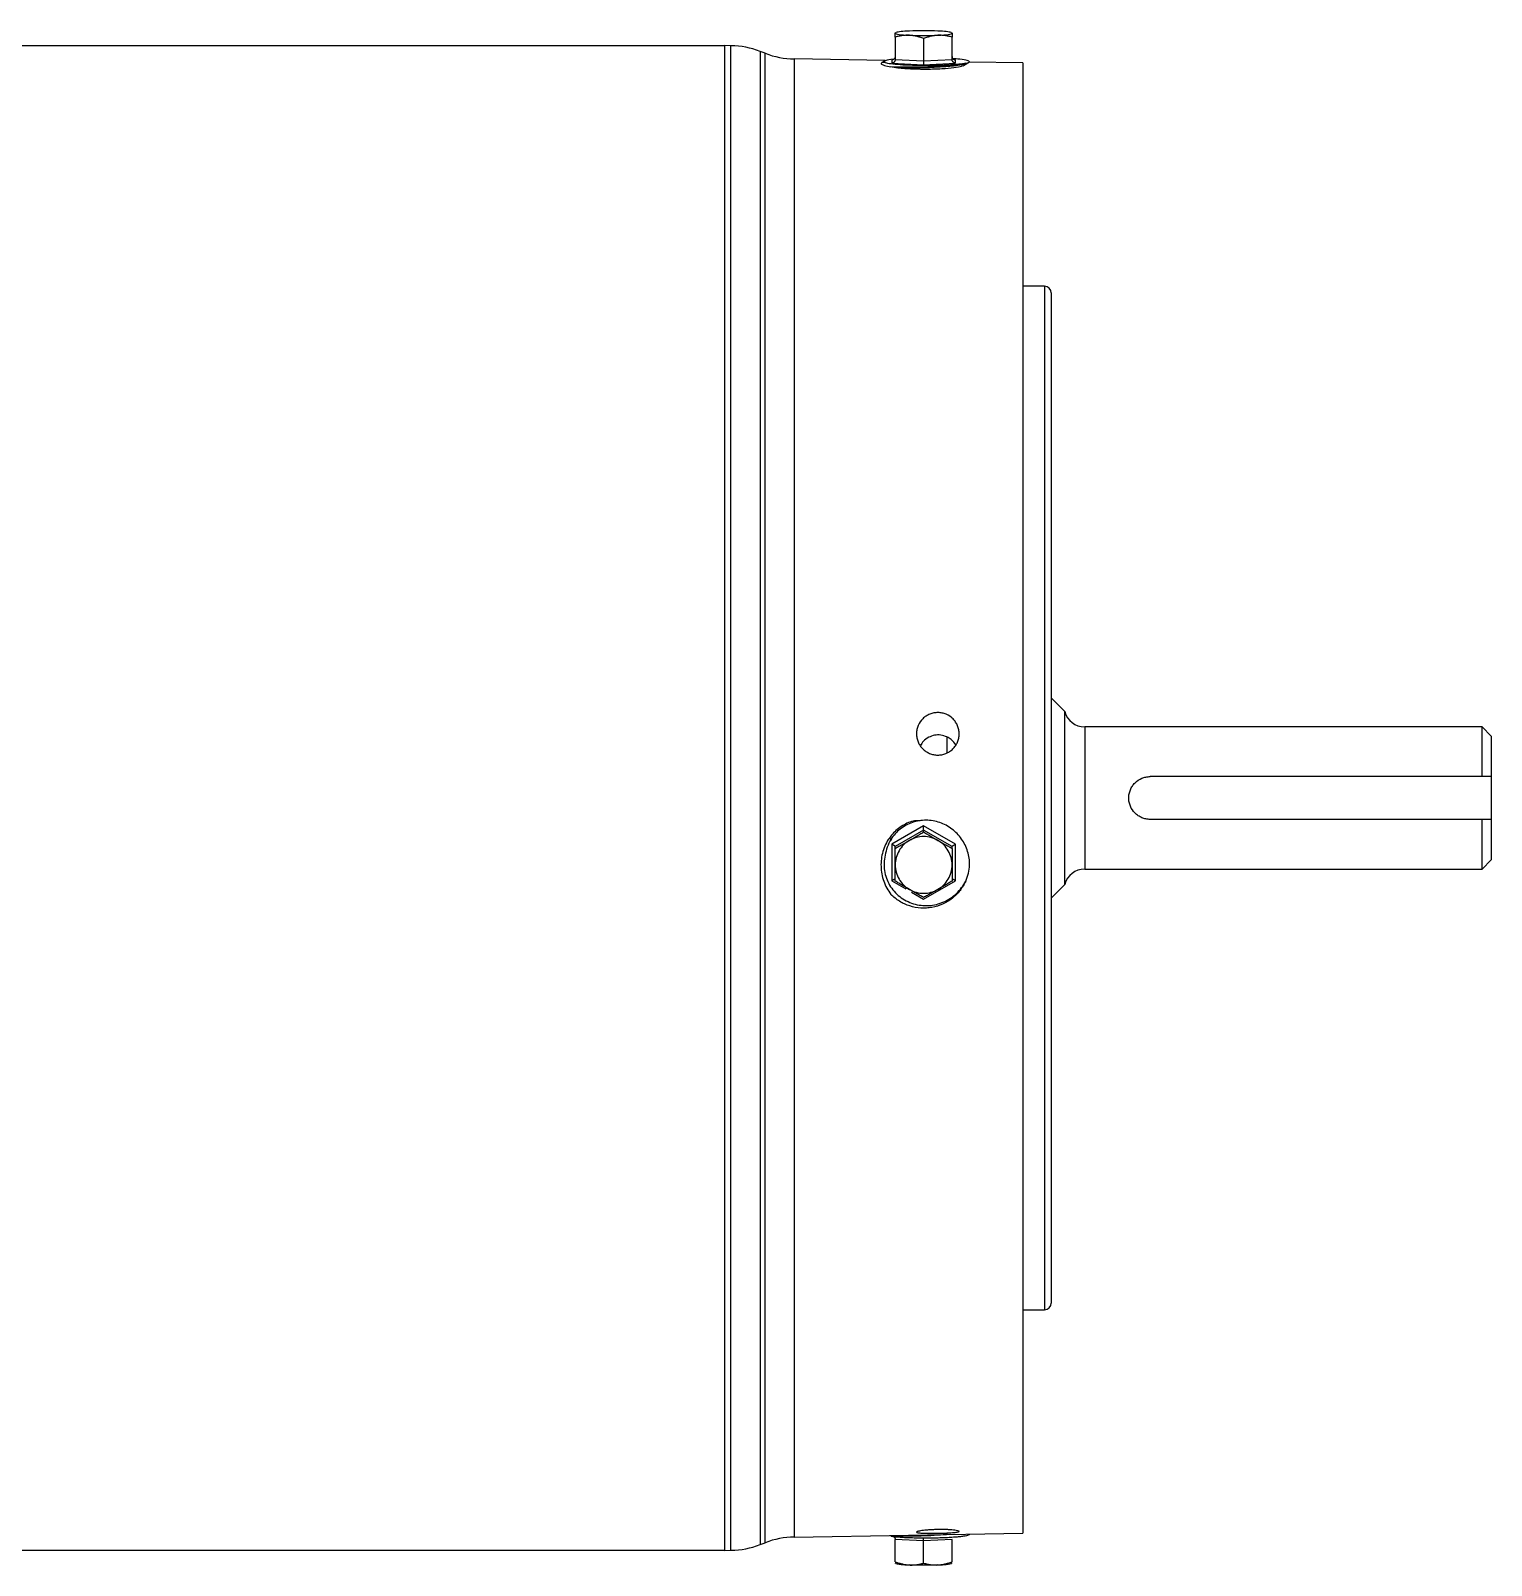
# Paper-space layout '_Top' of a CAD drawing. Header units: inches. Extents: x -5.4 to 7.4, y -5.9 to 3.5.
# Drawn here: x 1.01 to 7.43, y -3.37 to 3.37 of the extents above; entities that cross this region are included whole.
import ezdxf

# ---------------------------------------------------------------- set-up
doc = ezdxf.new("R2010")
doc.units = ezdxf.units.IN
doc.header["$MEASUREMENT"] = 0

psp = doc.layouts.new('_Top')

# ---------------------------------------------------------------- linework, layer by layer
at = {"color": 7, "linetype": 'Continuous', "lineweight": 25}
for p, q in [((4.0625, 3.306), (-4.0625, 3.306)), ((4.0904, 3.3071), (4.0625, 3.3076)), ((4.0625, 3.3076), (4.0625, -3.3076)), ((4.8147, 3.3642), (4.8116, 3.3625)), ((4.8125, 3.3622), (4.815, 3.3638)), ((4.8125, 3.3447), (4.8125, 3.2463)), ((4.9375, 3.3385), (4.9375, 3.24)), ((5.06, 3.3638), (5.0625, 3.3622)), ((5.0634, 3.3625), (5.0603, 3.3642)), ((5.0625, 3.2463), (5.0625, 3.3447)), ((4.2408, 3.2736), (4.2182, 3.2823)), ((4.7677, 3.2418), (4.3686, 3.2488)), ((4.7673, 3.2399), (4.7544, 3.2325)), ((4.8071, 3.248), (4.794, 3.2465)), ((4.7975, 3.2447), (4.7975, 3.2306)), ((4.8125, 3.2463), (4.9375, 3.24)), ((4.9375, 3.24), (5.0625, 3.2463)), ((5.0775, 3.2306), (5.0775, 3.2447)), ((4.7975, 3.2306), (4.9375, 3.2235)), ((4.9375, 3.2235), (5.0775, 3.2306)), ((5.3735, 3.2312), (5.1379, 3.2353)), ((5.3735, 3.2312), (5.3735, -3.2312)), ((5.4685, 2.25), (5.3735, 2.25)), ((5.4985, 2.22), (5.4985, -2.22)), ((5.5583, 0.38), (5.4985, 0.4398)), ((5.5583, -0.38), (5.5583, 0.38)), ((7.3933, 0.3124), (5.6455, 0.3124)), ((7.4333, 0.2724), (7.3933, 0.3124)), ((7.3933, 0.094), (7.3933, 0.3124)), ((7.4333, 0.2724), (7.4333, -0.2724)), ((5.0415, 0.2001), (5.0415, 0.2692)), ((7.3933, 0.094), (5.9333, 0.094)), ((4.9375, -0.1222), (4.7975, -0.2027)), ((5.0775, -0.2027), (4.9375, -0.1222)), ((7.3933, -0.094), (5.9333, -0.094)), ((7.3933, -0.3124), (7.3933, -0.094)), ((4.7868, -0.1759), (4.7977, -0.1842)), ((4.9375, -0.1408), (4.8125, -0.2127)), ((5.0625, -0.2127), (4.9375, -0.1408)), ((4.9375, -0.1494), (4.9375, -0.1408)), ((4.7975, -0.2027), (4.7975, -0.3638)), ((4.8125, -0.2213), (4.8125, -0.2127)), ((5.0625, -0.2213), (5.0625, -0.2127)), ((5.0775, -0.3638), (5.0775, -0.2027)), ((5.6455, -0.3124), (7.3933, -0.3124)), ((7.3933, -0.3124), (7.4333, -0.2724)), ((4.9375, -0.4443), (5.0775, -0.3638)), ((5.4985, -0.4398), (5.5583, -0.38)), ((5.3735, -2.25), (5.4685, -2.25)), ((4.3686, -3.2488), (5.3735, -3.2312)), ((4.2182, -3.2823), (4.2408, -3.2736)), ((4.7977, -3.2437), (4.794, -3.2465)), ((4.9375, -3.2652), (4.8125, -3.2589)), ((4.8125, -3.3573), (4.8125, -3.2589)), ((5.0625, -3.2589), (4.9375, -3.2652)), ((4.9375, -3.3636), (4.9375, -3.2652)), ((5.0625, -3.3573), (5.0625, -3.2589)), ((-1.0925, -3.306), (4.0625, -3.306)), ((4.0625, -3.3076), (4.0904, -3.3071)), ((4.8116, -3.3625), (4.8147, -3.3642)), ((5.0603, -3.3642), (5.0634, -3.3625))]:
    psp.add_line(p, q, dxfattribs=at)
at = {"color": 8, "linetype": 'Continuous', "lineweight": 25}
for p, q in [((4.0904, -3.3071), (4.0904, 3.3071)), ((4.2182, 3.2823), (4.2182, -3.2823)), ((4.2408, -3.2736), (4.2408, 3.2736)), ((4.3686, 3.2488), (4.3686, -3.2488)), ((5.4685, 2.25), (5.4685, -2.25)), ((5.6455, 0.3124), (5.6455, -0.3124)), ((4.7975, -0.3638), (4.8599, -0.3997)), ((4.8844, -0.4137), (4.9375, -0.4443))]:
    psp.add_line(p, q, dxfattribs=at)
at = {"color": 7, "linetype": 'Continuous', "lineweight": 25}
for centre, radius, start, end in [((4.0838, 2.9322), 0.375, 69, 89), ((4.3752, 3.6237), 0.375, 249, 269), ((5.4685, 2.22), 0.03, 360, 90), ((5.6455, 0.4024), 0.09, 194.39534, 270), ((5.6455, -0.4024), 0.09, 90, 165.60466), ((5.4685, -2.22), 0.03, 270, 0), ((4.0838, -2.9322), 0.375, 271, 291), ((4.3752, -3.6237), 0.375, 91, 111)]:
    psp.add_arc(centre, radius, start, end, dxfattribs=at)
for points, knots in [([(4.8125, 3.3622), (4.8125, 3.3603), (4.8183, 3.3584), (4.8402, 3.3551), (4.8561, 3.3537), (4.875, 3.3527)], [0, 0, 0, 0, 0.5, 0.5, 1, 1, 1, 1]), ([(4.8125, 3.3447), (4.8125, 3.3459), (4.8125, 3.3482), (4.8125, 3.3512), (4.8125, 3.3539), (4.8125, 3.3571), (4.8125, 3.3602), (4.8125, 3.3615), (4.8125, 3.3622)], [0, 0, 0, 0, 0.1349157, 0.2654853, 0.3918269, 0.5140709, 0.7600707, 1, 1, 1, 1]), ([(4.875, 3.3527), (4.8725, 3.3528), (4.8674, 3.353), (4.8598, 3.3528), (4.8521, 3.3523), (4.8417, 3.3512), (4.8284, 3.3489), (4.8179, 3.3462), (4.8125, 3.3447)], [0, 0, 0, 0, 0.119164, 0.239723, 0.361866, 0.485774, 0.734265, 1, 1, 1, 1]), ([(4.875, 3.3716), (4.8608, 3.3709), (4.8483, 3.3699), (4.8284, 3.3677), (4.821, 3.3664), (4.8168, 3.365)], [0, 0, 0, 0, 0.5, 0.5, 1, 1, 1, 1]), ([(5, 3.3716), (4.9811, 3.3725), (4.9593, 3.3731), (4.9157, 3.3731), (4.8939, 3.3725), (4.875, 3.3716)], [0, 0, 0, 0, 0.5, 0.5, 1, 1, 1, 1]), ([(4.9375, 3.3385), (4.9347, 3.3395), (4.9293, 3.3415), (4.9213, 3.3441), (4.9134, 3.3464), (4.9031, 3.349), (4.8903, 3.3515), (4.8801, 3.3523), (4.875, 3.3527)], [0, 0, 0, 0, 0.135068, 0.265787, 0.392274, 0.514662, 0.760355, 1, 1, 1, 1]), ([(4.875, 3.3527), (4.8939, 3.3518), (4.9157, 3.3513), (4.9593, 3.3513), (4.9811, 3.3518), (5, 3.3527)], [0, 0, 0, 0, 0.5, 0.5, 1, 1, 1, 1]), ([(5, 3.3527), (4.9975, 3.3526), (4.9924, 3.3522), (4.9848, 3.3513), (4.9771, 3.35), (4.9667, 3.3478), (4.9534, 3.3442), (4.9429, 3.3404), (4.9375, 3.3385)], [0, 0, 0, 0, 0.119134, 0.2396613, 0.3617706, 0.4856436, 0.7342133, 1, 1, 1, 1]), ([(5.0582, 3.365), (5.054, 3.3664), (5.0466, 3.3677), (5.0267, 3.3699), (5.0142, 3.3709), (5, 3.3716)], [0, 0, 0, 0, 0.5, 0.5, 1, 1, 1, 1]), ([(5, 3.3527), (5.0189, 3.3537), (5.0348, 3.3551), (5.0567, 3.3584), (5.0625, 3.3603), (5.0625, 3.3622)], [0, 0, 0, 0, 0.5, 0.5, 1, 1, 1, 1]), ([(5.0625, 3.3447), (5.0597, 3.3455), (5.0543, 3.347), (5.0463, 3.3488), (5.0384, 3.3503), (5.0281, 3.3519), (5.0153, 3.3531), (5.0051, 3.3528), (5, 3.3527)], [0, 0, 0, 0, 0.135032, 0.265717, 0.392175, 0.514535, 0.760293, 1, 1, 1, 1]), ([(5.0625, 3.3622), (5.0625, 3.3619), (5.0625, 3.3613), (5.0625, 3.36), (5.0625, 3.3583), (5.0625, 3.3556), (5.0625, 3.3513), (5.0625, 3.347), (5.0625, 3.3447)], [0, 0, 0, 0, 0.11917, 0.239736, 0.361885, 0.4858, 0.734292, 1, 1, 1, 1]), ([(4.768, 3.2393), (4.7658, 3.238), (4.7609, 3.235), (4.7767, 3.2303), (4.8096, 3.2259), (4.8585, 3.2227), (4.9179, 3.2209), (4.982, 3.221), (5.0432, 3.2229), (5.0927, 3.2262), (5.1133, 3.2292), (5.1226, 3.2305)], [0, 0, 0, 0, 0.086092, 0.195732, 0.307468, 0.42111, 0.5371, 0.65586, 0.776591, 0.899143, 1, 1, 1, 1]), ([(4.8125, 3.2589), (4.8125, 3.2582), (4.8124, 3.2567), (4.8119, 3.2546), (4.8111, 3.2525), (4.81, 3.2506), (4.8084, 3.2487), (4.8063, 3.247), (4.8038, 3.2457), (4.8008, 3.2447), (4.7987, 3.2447), (4.7975, 3.2447)], [0, 0, 0, 0, 0.084477, 0.171274, 0.260945, 0.353994, 0.45087, 0.574655, 0.714328, 0.833072, 1, 1, 1, 1]), ([(4.8125, 3.2463), (4.8125, 3.2456), (4.8124, 3.2441), (4.8119, 3.242), (4.8111, 3.2398), (4.81, 3.2378), (4.8084, 3.2357), (4.8063, 3.2338), (4.8038, 3.2322), (4.8008, 3.231), (4.7987, 3.2307), (4.7975, 3.2306)], [0, 0, 0, 0, 0.084477, 0.171274, 0.260945, 0.353994, 0.45087, 0.574655, 0.714328, 0.833072, 1, 1, 1, 1]), ([(4.9375, 3.24), (4.9375, 3.2393), (4.9375, 3.2378), (4.9375, 3.2356), (4.9375, 3.2335), (4.9375, 3.2314), (4.9375, 3.2293), (4.9375, 3.2272), (4.9375, 3.2255), (4.9375, 3.2241), (4.9375, 3.2238), (4.9375, 3.2235)], [0, 0, 0, 0, 0.084477, 0.171274, 0.260945, 0.353994, 0.45087, 0.574655, 0.714328, 0.833072, 1, 1, 1, 1]), ([(5.0625, 3.2589), (5.0625, 3.2582), (5.0626, 3.2567), (5.0631, 3.2546), (5.0639, 3.2525), (5.065, 3.2506), (5.0666, 3.2487), (5.0687, 3.247), (5.0712, 3.2457), (5.0742, 3.2447), (5.0763, 3.2447), (5.0775, 3.2447)], [0, 0, 0, 0, 0.084476, 0.171269, 0.260932, 0.353968, 0.450828, 0.574732, 0.714344, 0.833102, 1, 1, 1, 1]), ([(5.1397, 3.2366), (5.1375, 3.2386), (5.1331, 3.2425), (5.1039, 3.2473), (5.0743, 3.2494), (5.0625, 3.2502)], [0, 0, 0, 0, 0.374948, 0.7501, 1, 1, 1, 1]), ([(5.0775, 3.2306), (5.0766, 3.2307), (5.0751, 3.2308), (5.073, 3.2315), (5.0709, 3.2324), (5.0687, 3.2338), (5.0662, 3.2361), (5.0642, 3.239), (5.0628, 3.2426), (5.0626, 3.2451), (5.0625, 3.2463)], [0, 0, 0, 0, 0.11681, 0.212178, 0.286099, 0.425812, 0.549727, 0.708818, 0.858132, 1, 1, 1, 1]), ([(4.7635, 3.2339), (4.7615, 3.2337), (4.7495, 3.2325), (4.7479, 3.2279), (4.7594, 3.2209), (4.783, 3.2158), (4.7936, 3.2135)], [0, 0, 0, 0, 0.061387, 0.382078, 0.720372, 1, 1, 1, 1]), ([(5.1227, 3.2305), (5.1159, 3.2287), (5.1075, 3.227), (5.0924, 3.2245), (5.087, 3.2238), (5.0753, 3.2222), (5.0692, 3.2215), (5.0564, 3.2202), (5.0497, 3.2195), (5.0356, 3.2183), (5.0283, 3.2177), (5.0058, 3.2161), (4.9902, 3.2152), (4.9659, 3.214), (4.9577, 3.2137), (4.9413, 3.2131), (4.9331, 3.2129), (4.9087, 3.2123), (4.8922, 3.2121), (4.8611, 3.212), (4.8461, 3.2121), (4.8179, 3.2126), (4.8051, 3.213), (4.7936, 3.2135)], [0, 0, 0, 0, 0.125, 0.125, 0.1875, 0.1875, 0.25, 0.25, 0.3125, 0.3125, 0.375, 0.375, 0.5, 0.5, 0.5625, 0.5625, 0.625, 0.625, 0.75, 0.75, 0.875, 0.875, 1, 1, 1, 1]), ([(4.8157, 3.2106), (4.8302, 3.2101), (4.846, 3.2099), (4.8802, 3.2098), (4.8978, 3.21), (4.9249, 3.2105), (4.9342, 3.2108), (4.9524, 3.2114), (4.9614, 3.2117), (4.9883, 3.2129), (5.006, 3.2139), (5.0307, 3.2157), (5.0387, 3.2164), (5.054, 3.2178), (5.0615, 3.2185), (5.0823, 3.2209), (5.0945, 3.2226), (5.1152, 3.2263), (5.1233, 3.2283), (5.1321, 3.2313), (5.1345, 3.2324), (5.138, 3.2345), (5.1391, 3.2356), (5.1397, 3.2366)], [0, 0, 0, 0, 0.125, 0.125, 0.25, 0.25, 0.3125, 0.3125, 0.375, 0.375, 0.5, 0.5, 0.5625, 0.5625, 0.625, 0.625, 0.75, 0.75, 0.875, 0.875, 0.9375, 0.9375, 1, 1, 1, 1]), ([(4.8157, 3.2106), (4.8367, 3.2088), (4.8792, 3.2054), (4.9509, 3.2039), (5.0186, 3.2058), (5.0721, 3.2106), (5.1042, 3.2158), (5.1085, 3.2189), (5.11, 3.2199)], [0, 0, 0, 0, 0.183565, 0.371375, 0.559122, 0.740413, 0.911493, 1, 1, 1, 1]), ([(5.1106, 3.2189), (5.1138, 3.2207), (5.1223, 3.2255), (5.1307, 3.2303), (5.136, 3.2333)], [0, 0, 0, 0, 0.380716, 1, 1, 1, 1]), ([(4.928, 0.342), (4.9319, 0.3467), (4.9363, 0.351), (4.9458, 0.3586), (4.951, 0.362), (4.9618, 0.3677), (4.9675, 0.3699), (4.9793, 0.3734), (4.9854, 0.3745), (4.9976, 0.3756), (5.0037, 0.3756), (5.0159, 0.3743), (5.022, 0.373), (5.0395, 0.3676), (5.0505, 0.3616), (5.0646, 0.3499), (5.069, 0.3455), (5.0767, 0.336), (5.0801, 0.3309), (5.0858, 0.3201), (5.0882, 0.3144), (5.0916, 0.3027), (5.0928, 0.2967), (5.0939, 0.2844), (5.0939, 0.2783), (5.0926, 0.2662), (5.0913, 0.2602), (5.0877, 0.2485), (5.0853, 0.2429), (5.0795, 0.2321), (5.076, 0.227), (5.0681, 0.2176), (5.0638, 0.2133), (5.0542, 0.2056), (5.049, 0.2022), (5.0328, 0.1937), (5.0208, 0.1902), (5.0025, 0.1885), (4.9963, 0.1886), (4.9841, 0.1899), (4.9781, 0.1911), (4.9664, 0.1947), (4.9606, 0.1972), (4.9499, 0.203), (4.9448, 0.2064), (4.9353, 0.2143), (4.931, 0.2187), (4.9233, 0.2282), (4.9199, 0.2334), (4.9142, 0.2442), (4.9119, 0.2499), (4.9084, 0.2616), (4.9072, 0.2677), (4.9061, 0.2798), (4.9061, 0.2859), (4.9074, 0.2981), (4.9086, 0.3042), (4.9141, 0.3216), (4.92, 0.3326), (4.928, 0.342)], [0, 0, 0, 0, 0.03125, 0.03125, 0.0625, 0.0625, 0.09375, 0.09375, 0.125, 0.125, 0.15625, 0.15625, 0.1875, 0.1875, 0.25, 0.25, 0.28125, 0.28125, 0.3125, 0.3125, 0.34375, 0.34375, 0.375, 0.375, 0.40625, 0.40625, 0.4375, 0.4375, 0.46875, 0.46875, 0.5, 0.5, 0.53125, 0.53125, 0.5625, 0.5625, 0.625, 0.625, 0.65625, 0.65625, 0.6875, 0.6875, 0.71875, 0.71875, 0.75, 0.75, 0.78125, 0.78125, 0.8125, 0.8125, 0.84375, 0.84375, 0.875, 0.875, 0.90625, 0.90625, 0.9375, 0.9375, 1, 1, 1, 1]), ([(5.04, 0.2687), (5.031, 0.2719), (5.0131, 0.2783), (4.9848, 0.2768), (4.9584, 0.2672), (4.9365, 0.2521), (4.9272, 0.237), (4.9231, 0.2303)], [0, 0, 0, 0, 0.19401, 0.387939, 0.587423, 0.818082, 1, 1, 1, 1]), ([(5.0796, 0.2338), (5.0732, 0.2422), (5.0624, 0.2566), (5.0465, 0.2652), (5.04, 0.2687)], [0, 0, 0, 0, 0.5847836, 1, 1, 1, 1]), ([(5.9333, -0.094), (5.9271, -0.094), (5.9209, -0.0934), (5.9089, -0.091), (5.9029, -0.0892), (5.8915, -0.0844), (5.8861, -0.0815), (5.876, -0.0747), (5.8712, -0.0708), (5.8582, -0.0579), (5.8512, -0.0475), (5.8442, -0.0305), (5.8424, -0.0246), (5.8399, -0.0124), (5.8393, -0.0062), (5.8393, 0.0062), (5.8399, 0.0124), (5.8423, 0.0244), (5.8441, 0.0304), (5.8489, 0.0418), (5.8518, 0.0472), (5.8586, 0.0574), (5.8625, 0.0622), (5.8754, 0.0751), (5.8858, 0.0821), (5.9028, 0.0891), (5.9087, 0.0909), (5.9209, 0.0934), (5.9271, 0.094), (5.9333, 0.094)], [0, 0, 0, 0, 0.0625, 0.0625, 0.125, 0.125, 0.1875, 0.1875, 0.25, 0.25, 0.375, 0.375, 0.4375, 0.4375, 0.5, 0.5, 0.5625, 0.5625, 0.625, 0.625, 0.6875, 0.6875, 0.75, 0.75, 0.875, 0.875, 0.9375, 0.9375, 1, 1, 1, 1]), ([(4.9219, -0.0998), (4.9138, -0.0998), (4.8868, -0.0998), (4.8433, -0.1199), (4.8073, -0.1485), (4.7912, -0.17), (4.7868, -0.1759)], [0, 0, 0, 0, 0.150886, 0.499891, 0.863694, 1, 1, 1, 1]), ([(5.1397, -0.2947), (5.1398, -0.2742), (5.1368, -0.2542), (5.1278, -0.225), (5.1241, -0.2155), (5.1152, -0.1973), (5.1101, -0.1886), (5.0984, -0.1719), (5.0919, -0.1639), (5.0778, -0.1493), (5.0702, -0.1426), (5.054, -0.1304), (5.0453, -0.1248), (5.0273, -0.1153), (5.018, -0.1113), (4.9988, -0.1047), (4.9888, -0.1022), (4.9687, -0.0988), (4.9585, -0.098), (4.9383, -0.0979), (4.928, -0.0987), (4.9078, -0.102), (4.8979, -0.1045), (4.8787, -0.111), (4.8694, -0.115), (4.8513, -0.1248), (4.8428, -0.1304), (4.8189, -0.1491), (4.8049, -0.1645), (4.794, -0.1819)], [0, 0, 0, 0, 0.125, 0.125, 0.1875, 0.1875, 0.25, 0.25, 0.3125, 0.3125, 0.375, 0.375, 0.4375, 0.4375, 0.5, 0.5, 0.5625, 0.5625, 0.625, 0.625, 0.6875, 0.6875, 0.75, 0.75, 0.8125, 0.8125, 0.875, 0.875, 1, 1, 1, 1]), ([(4.9375, -0.1408), (4.9375, -0.1407), (4.9375, -0.1405), (4.9375, -0.1397), (4.9375, -0.1386), (4.9375, -0.1372), (4.9375, -0.1352), (4.9375, -0.1326), (4.9375, -0.1296), (4.9375, -0.1261), (4.9375, -0.1236), (4.9375, -0.1222)], [0, 0, 0, 0, 0.084476, 0.171269, 0.260932, 0.353968, 0.450828, 0.574732, 0.714344, 0.833102, 1, 1, 1, 1]), ([(4.7868, -0.1759), (4.774, -0.1942), (4.7646, -0.2141), (4.7521, -0.2569), (4.7494, -0.2788), (4.7508, -0.3232), (4.7549, -0.3449), (4.766, -0.3761), (4.7705, -0.3863), (4.7809, -0.4056), (4.7869, -0.4149), (4.7936, -0.4237)], [0, 0, 0, 0, 0.25, 0.25, 0.5, 0.5, 0.75, 0.75, 0.875, 0.875, 1, 1, 1, 1]), ([(4.875, -0.1863), (4.8561, -0.1972), (4.8402, -0.2131), (4.8183, -0.2507), (4.8125, -0.2724), (4.8125, -0.2942)], [0, 0, 0, 0, 0.5, 0.5, 1, 1, 1, 1]), ([(4.8125, -0.2213), (4.8153, -0.2198), (4.8207, -0.2168), (4.8287, -0.2124), (4.8366, -0.208), (4.8469, -0.2023), (4.8597, -0.1951), (4.8699, -0.1892), (4.875, -0.1863)], [0, 0, 0, 0, 0.135032, 0.265717, 0.392175, 0.514535, 0.760293, 1, 1, 1, 1]), ([(4.875, -0.1863), (4.8775, -0.1849), (4.8826, -0.1819), (4.8902, -0.1775), (4.8979, -0.173), (4.9083, -0.1669), (4.9216, -0.159), (4.9321, -0.1527), (4.9375, -0.1494)], [0, 0, 0, 0, 0.119134, 0.239661, 0.361771, 0.485644, 0.734213, 1, 1, 1, 1]), ([(5, -0.1863), (4.9811, -0.1754), (4.9593, -0.1696), (4.9157, -0.1696), (4.8939, -0.1754), (4.875, -0.1863)], [0, 0, 0, 0, 0.5, 0.5, 1, 1, 1, 1]), ([(4.9375, -0.1494), (4.9403, -0.151), (4.9457, -0.1543), (4.9537, -0.1592), (4.9616, -0.1638), (4.9719, -0.1699), (4.9847, -0.1775), (4.9949, -0.1834), (5, -0.1863)], [0, 0, 0, 0, 0.135068, 0.265787, 0.392274, 0.514662, 0.760355, 1, 1, 1, 1]), ([(5.0625, -0.2942), (5.0625, -0.2724), (5.0567, -0.2507), (5.0348, -0.2131), (5.0189, -0.1972), (5, -0.1863)], [0, 0, 0, 0, 0.5, 0.5, 1, 1, 1, 1]), ([(5, -0.1863), (5.0025, -0.1878), (5.0076, -0.1907), (5.0152, -0.195), (5.0229, -0.1994), (5.0333, -0.2052), (5.0466, -0.2126), (5.0571, -0.2183), (5.0625, -0.2213)], [0, 0, 0, 0, 0.119164, 0.239723, 0.361866, 0.485774, 0.734265, 1, 1, 1, 1]), ([(4.769, -0.2516), (4.7662, -0.2627), (4.7645, -0.2739), (4.7634, -0.2964), (4.7639, -0.3079), (4.7672, -0.3303), (4.7699, -0.3412), (4.7775, -0.3625), (4.7823, -0.373), (4.7938, -0.3925), (4.8004, -0.4016), (4.8154, -0.4187), (4.8237, -0.4265), (4.8415, -0.4405), (4.851, -0.4466), (4.8713, -0.4572), (4.8818, -0.4614), (4.9034, -0.468), (4.9147, -0.4704), (4.9373, -0.4731), (4.9486, -0.4734), (4.9712, -0.472), (4.9826, -0.4702), (5.0046, -0.4649), (5.0153, -0.4613), (5.0361, -0.4522), (5.0462, -0.4466), (5.065, -0.4341), (5.0739, -0.4271), (5.0903, -0.4115), (5.0979, -0.4029), (5.1115, -0.3847), (5.1175, -0.3751), (5.1226, -0.3649)], [0, 0, 0, 0, 0.0625, 0.0625, 0.125, 0.125, 0.1875, 0.1875, 0.25, 0.25, 0.3125, 0.3125, 0.375, 0.375, 0.4375, 0.4375, 0.5, 0.5, 0.5625, 0.5625, 0.625, 0.625, 0.6875, 0.6875, 0.75, 0.75, 0.8125, 0.8125, 0.875, 0.875, 0.9375, 0.9375, 1, 1, 1, 1]), ([(4.8125, -0.2127), (4.8125, -0.2126), (4.8124, -0.2124), (4.8119, -0.212), (4.8111, -0.2113), (4.81, -0.2105), (4.8084, -0.2094), (4.8063, -0.2081), (4.8038, -0.2065), (4.8008, -0.2047), (4.7987, -0.2034), (4.7975, -0.2027)], [0, 0, 0, 0, 0.084477, 0.171274, 0.260945, 0.353994, 0.45087, 0.574655, 0.714328, 0.833072, 1, 1, 1, 1]), ([(4.8125, -0.2942), (4.8125, -0.2912), (4.8125, -0.2854), (4.8125, -0.2766), (4.8125, -0.2676), (4.8125, -0.2556), (4.8125, -0.24), (4.8125, -0.2277), (4.8125, -0.2213)], [0, 0, 0, 0, 0.11917, 0.239736, 0.361885, 0.4858, 0.734292, 1, 1, 1, 1]), ([(5.0625, -0.2127), (5.0625, -0.2126), (5.0626, -0.2124), (5.0631, -0.212), (5.0639, -0.2113), (5.065, -0.2105), (5.0666, -0.2094), (5.0687, -0.2081), (5.0712, -0.2065), (5.0742, -0.2047), (5.0763, -0.2034), (5.0775, -0.2027)], [0, 0, 0, 0, 0.084476, 0.171269, 0.260932, 0.353968, 0.450828, 0.574732, 0.714344, 0.833102, 1, 1, 1, 1]), ([(5.0625, -0.2213), (5.0625, -0.2245), (5.0625, -0.2309), (5.0625, -0.2404), (5.0625, -0.2496), (5.0625, -0.2616), (5.0625, -0.2765), (5.0625, -0.2883), (5.0625, -0.2942)], [0, 0, 0, 0, 0.1349157, 0.2654853, 0.3918269, 0.5140709, 0.7600707, 1, 1, 1, 1]), ([(4.8125, -0.2942), (4.8125, -0.3159), (4.8183, -0.3376), (4.8402, -0.3752), (4.8561, -0.3911), (4.875, -0.402)], [0, 0, 0, 0, 0.5, 0.5, 1, 1, 1, 1]), ([(4.8125, -0.3651), (4.8125, -0.362), (4.8125, -0.3559), (4.8125, -0.3468), (4.8125, -0.338), (4.8125, -0.3263), (4.8125, -0.3118), (4.8125, -0.3), (4.8125, -0.2942)], [0, 0, 0, 0, 0.134916, 0.265485, 0.391827, 0.514071, 0.760071, 1, 1, 1, 1]), ([(5, -0.402), (5.0189, -0.3911), (5.0348, -0.3752), (5.0567, -0.3376), (5.0625, -0.3159), (5.0625, -0.2942)], [0, 0, 0, 0, 0.5, 0.5, 1, 1, 1, 1]), ([(5.0625, -0.2942), (5.0625, -0.297), (5.0625, -0.3029), (5.0625, -0.3116), (5.0625, -0.3204), (5.0625, -0.3322), (5.0625, -0.3472), (5.0625, -0.359), (5.0625, -0.3651)], [0, 0, 0, 0, 0.11917, 0.239736, 0.361885, 0.4858, 0.734292, 1, 1, 1, 1]), ([(5.1227, -0.3649), (5.1159, -0.38), (5.1075, -0.3939), (5.0924, -0.4132), (5.087, -0.4193), (5.0753, -0.4309), (5.0692, -0.4363), (5.0564, -0.4464), (5.0497, -0.451), (5.0356, -0.4594), (5.0283, -0.4633), (5.0058, -0.4733), (4.9902, -0.4781), (4.9659, -0.4824), (4.9577, -0.4834), (4.9413, -0.4843), (4.9331, -0.4843), (4.9087, -0.4827), (4.8922, -0.4796), (4.8611, -0.4697), (4.8461, -0.4628), (4.8179, -0.4455), (4.8051, -0.4354), (4.7936, -0.4237)], [0, 0, 0, 0, 0.125, 0.125, 0.1875, 0.1875, 0.25, 0.25, 0.3125, 0.3125, 0.375, 0.375, 0.5, 0.5, 0.5625, 0.5625, 0.625, 0.625, 0.75, 0.75, 0.875, 0.875, 1, 1, 1, 1]), ([(4.8125, -0.3565), (4.8125, -0.3564), (4.8124, -0.3563), (4.8119, -0.3564), (4.8111, -0.3567), (4.81, -0.3572), (4.8084, -0.3579), (4.8063, -0.3589), (4.8038, -0.3603), (4.8008, -0.3619), (4.7987, -0.3631), (4.7975, -0.3638)], [0, 0, 0, 0, 0.0844767, 0.1712737, 0.260945, 0.3539937, 0.4508699, 0.574655, 0.7143281, 0.8330716, 1, 1, 1, 1]), ([(4.875, -0.402), (4.8725, -0.4005), (4.8674, -0.3976), (4.8598, -0.3932), (4.8521, -0.3887), (4.8417, -0.3826), (4.8284, -0.3747), (4.8179, -0.3683), (4.8125, -0.3651)], [0, 0, 0, 0, 0.119164, 0.239723, 0.361866, 0.485774, 0.734265, 1, 1, 1, 1]), ([(4.875, -0.402), (4.8939, -0.4129), (4.9157, -0.4187), (4.9593, -0.4187), (4.9811, -0.4129), (5, -0.402)], [0, 0, 0, 0, 0.5, 0.5, 1, 1, 1, 1]), ([(4.9375, -0.437), (4.9347, -0.4355), (4.9293, -0.4325), (4.9213, -0.4281), (4.9134, -0.4237), (4.9031, -0.418), (4.8903, -0.4108), (4.8801, -0.4049), (4.875, -0.402)], [0, 0, 0, 0, 0.135068, 0.265787, 0.392274, 0.514662, 0.760355, 1, 1, 1, 1]), ([(5, -0.402), (4.9975, -0.4034), (4.9924, -0.4063), (4.9848, -0.4107), (4.9771, -0.4151), (4.9667, -0.4209), (4.9534, -0.4282), (4.9429, -0.434), (4.9375, -0.437)], [0, 0, 0, 0, 0.119134, 0.2396613, 0.3617706, 0.4856436, 0.7342133, 1, 1, 1, 1]), ([(5.0625, -0.3651), (5.0597, -0.3667), (5.0543, -0.37), (5.0463, -0.3748), (5.0384, -0.3795), (5.0281, -0.3856), (5.0153, -0.3931), (5.0051, -0.3991), (5, -0.402)], [0, 0, 0, 0, 0.135032, 0.265717, 0.392175, 0.514535, 0.760293, 1, 1, 1, 1]), ([(5.0775, -0.3638), (5.0766, -0.3633), (5.0751, -0.3624), (5.073, -0.3613), (5.0709, -0.3601), (5.0687, -0.3589), (5.0662, -0.3577), (5.0642, -0.3568), (5.0628, -0.3563), (5.0626, -0.3564), (5.0625, -0.3565)], [0, 0, 0, 0, 0.11681, 0.212178, 0.286099, 0.425812, 0.549727, 0.708818, 0.858132, 1, 1, 1, 1]), ([(5.1397, -3.2366), (5.1398, -3.2384), (5.1368, -3.2402), (5.1278, -3.2427), (5.1241, -3.2436), (5.1152, -3.2452), (5.1101, -3.2459), (5.0984, -3.2474), (5.0919, -3.2481), (5.0778, -3.2494), (5.0702, -3.2499), (5.054, -3.251), (5.0453, -3.2515), (5.0273, -3.2523), (5.018, -3.2527), (4.9988, -3.2533), (4.9888, -3.2535), (4.9687, -3.2538), (4.9585, -3.2538), (4.9383, -3.2538), (4.928, -3.2538), (4.9078, -3.2535), (4.8979, -3.2533), (4.8787, -3.2527), (4.8694, -3.2523), (4.8513, -3.2515), (4.8428, -3.251), (4.8189, -3.2494), (4.8049, -3.248), (4.794, -3.2465)], [0, 0, 0, 0, 0.125, 0.125, 0.1875, 0.1875, 0.25, 0.25, 0.3125, 0.3125, 0.375, 0.375, 0.4375, 0.4375, 0.5, 0.5, 0.5625, 0.5625, 0.625, 0.625, 0.6875, 0.6875, 0.75, 0.75, 0.8125, 0.8125, 0.875, 0.875, 1, 1, 1, 1]), ([(5.0417, -3.237), (5.0396, -3.2373), (5.0242, -3.2395), (4.9836, -3.2422), (4.9263, -3.2449), (4.8692, -3.2457), (4.8252, -3.2451), (4.8054, -3.2441), (4.7977, -3.2437)], [0, 0, 0, 0, 0.031579, 0.240392, 0.449248, 0.658141, 0.867069, 1, 1, 1, 1]), ([(4.945, -3.2321), (4.94, -3.232), (4.9354, -3.2318), (4.9271, -3.2313), (4.9233, -3.231), (4.9169, -3.2304), (4.9142, -3.23), (4.91, -3.2292), (4.9084, -3.2288), (4.9065, -3.2278), (4.9061, -3.2273), (4.9065, -3.2262), (4.9074, -3.2256), (4.9116, -3.2239), (4.9169, -3.2226), (4.9276, -3.2209), (4.9318, -3.2203), (4.9408, -3.2193), (4.9456, -3.2188), (4.9561, -3.2179), (4.9617, -3.2175), (4.9731, -3.2168), (4.979, -3.2165), (4.9913, -3.2161), (4.9974, -3.2159), (5.0096, -3.2158), (5.0157, -3.2157), (5.0277, -3.2159), (5.0335, -3.216), (5.0446, -3.2164), (5.05, -3.2166), (5.0599, -3.2173), (5.0645, -3.2176), (5.0729, -3.2184), (5.0766, -3.2189), (5.0862, -3.2203), (5.0906, -3.2214), (5.0935, -3.223), (5.0939, -3.2236), (5.0935, -3.2246), (5.0926, -3.2251), (5.0898, -3.2261), (5.0878, -3.2266), (5.0827, -3.2276), (5.0796, -3.228), (5.0724, -3.2288), (5.0683, -3.2292), (5.0593, -3.2299), (5.0544, -3.2302), (5.0439, -3.2308), (5.0384, -3.2311), (5.0269, -3.2315), (5.0209, -3.2317), (5.0088, -3.2321), (5.0027, -3.2322), (4.9904, -3.2324), (4.9843, -3.2324), (4.9664, -3.2325), (4.955, -3.2324), (4.945, -3.2321)], [0, 0, 0, 0, 0.03125, 0.03125, 0.0625, 0.0625, 0.09375, 0.09375, 0.125, 0.125, 0.15625, 0.15625, 0.1875, 0.1875, 0.25, 0.25, 0.28125, 0.28125, 0.3125, 0.3125, 0.34375, 0.34375, 0.375, 0.375, 0.40625, 0.40625, 0.4375, 0.4375, 0.46875, 0.46875, 0.5, 0.5, 0.53125, 0.53125, 0.5625, 0.5625, 0.625, 0.625, 0.65625, 0.65625, 0.6875, 0.6875, 0.71875, 0.71875, 0.75, 0.75, 0.78125, 0.78125, 0.8125, 0.8125, 0.84375, 0.84375, 0.875, 0.875, 0.90625, 0.90625, 0.9375, 0.9375, 1, 1, 1, 1]), ([(4.8071, -3.248), (4.8076, -3.2483), (4.8089, -3.249), (4.8103, -3.2511), (4.8116, -3.2535), (4.8124, -3.2562), (4.8125, -3.258), (4.8125, -3.2589)], [0, 0, 0, 0, 0.1444573, 0.3730799, 0.5906752, 0.7989868, 1, 1, 1, 1]), ([(4.9375, -3.2652), (4.9375, -3.2644), (4.9375, -3.263), (4.9375, -3.2609), (4.9375, -3.2589), (4.9375, -3.257), (4.9375, -3.2552), (4.9375, -3.2536), (4.9375, -3.2524), (4.9375, -3.2516), (4.9375, -3.2517), (4.9375, -3.2517)], [0, 0, 0, 0, 0.084476, 0.171269, 0.260932, 0.353968, 0.450828, 0.574732, 0.714344, 0.833102, 1, 1, 1, 1]), ([(4.8125, -3.3573), (4.8153, -3.3584), (4.8207, -3.3604), (4.8287, -3.363), (4.8366, -3.3653), (4.8469, -3.3679), (4.8597, -3.3704), (4.8699, -3.3712), (4.875, -3.3716)], [0, 0, 0, 0, 0.1350316, 0.2657169, 0.3921746, 0.5145353, 0.7602934, 1, 1, 1, 1]), ([(4.815, -3.3638), (4.8154, -3.3642), (4.8169, -3.3655), (4.8284, -3.3677), (4.8478, -3.37), (4.8659, -3.3711), (4.875, -3.3716)], [0, 0, 0, 0, 0.122608, 0.415072, 0.707536, 1, 1, 1, 1]), ([(4.875, -3.3716), (4.8775, -3.3717), (4.8826, -3.3719), (4.8902, -3.3717), (4.8979, -3.3712), (4.9083, -3.3701), (4.9216, -3.3678), (4.9321, -3.365), (4.9375, -3.3636)], [0, 0, 0, 0, 0.119134, 0.2396613, 0.3617706, 0.4856436, 0.7342133, 1, 1, 1, 1]), ([(5, -3.3716), (4.9811, -3.3725), (4.9593, -3.3731), (4.9157, -3.3731), (4.8939, -3.3725), (4.875, -3.3716)], [0, 0, 0, 0, 0.5, 0.5, 1, 1, 1, 1]), ([(4.9375, -3.3636), (4.9403, -3.3644), (4.9457, -3.3658), (4.9537, -3.3677), (4.9616, -3.3692), (4.9719, -3.3707), (4.9847, -3.3719), (4.9949, -3.3717), (5, -3.3716)], [0, 0, 0, 0, 0.135068, 0.265787, 0.392274, 0.514662, 0.760355, 1, 1, 1, 1]), ([(5, -3.3716), (5.0025, -3.3714), (5.0076, -3.3711), (5.0152, -3.3702), (5.0229, -3.3689), (5.0333, -3.3667), (5.0466, -3.3631), (5.0571, -3.3593), (5.0625, -3.3573)], [0, 0, 0, 0, 0.119164, 0.239723, 0.361866, 0.485774, 0.734265, 1, 1, 1, 1]), ([(5, -3.3716), (5.0091, -3.3711), (5.0272, -3.37), (5.0466, -3.3677), (5.0581, -3.3655), (5.0596, -3.3642), (5.06, -3.3638)], [0, 0, 0, 0, 0.292464, 0.584928, 0.877392, 1, 1, 1, 1])]:
    psp.add_open_spline(points, degree=3, knots=knots, dxfattribs=at)
for points in [[(4.794, 3.2465), (4.7806, 3.2446), (4.7721, 3.2425), (4.769, 3.2404)], [(4.8157, 3.2106), (4.8118, 3.211), (4.8042, 3.212), (4.7971, 3.213), (4.7936, 3.2135)], [(5.1227, 3.2305), (5.1325, 3.2324), (5.1383, 3.2345), (5.1397, 3.2366)], [(7.4333, 0.094), (7.42, 0.094), (7.4067, 0.094), (7.3933, 0.094)], [(7.4333, -0.094), (7.42, -0.094), (7.4067, -0.094), (7.3933, -0.094)], [(4.794, -0.1819), (4.7806, -0.2032), (4.7721, -0.2273), (4.769, -0.2516)], [(5.1227, -0.3649), (5.1325, -0.3428), (5.1383, -0.3189), (5.1397, -0.2947)]]:
    psp.add_open_spline(points, degree=3, dxfattribs=at)

doc.saveas('drawing.dxf')
